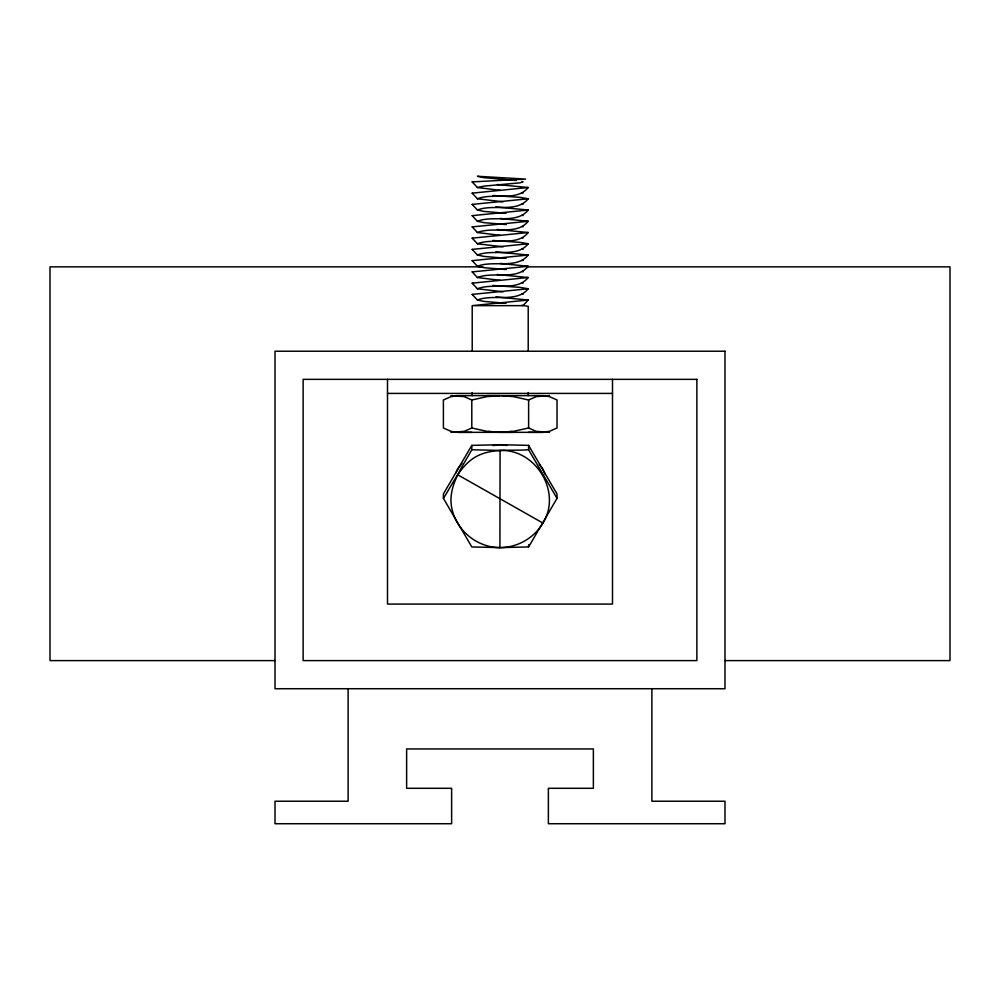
<?xml version="1.0" encoding="UTF-8"?>
<svg xmlns="http://www.w3.org/2000/svg" width="1000" height="1000" viewBox="0 0 1000 1000"><rect width="100%" height="100%" fill="white"/><g stroke="black" fill="none" stroke-linecap="round" stroke-linejoin="round"><path stroke-width="1.5" d="M500.075 450.438L499.925 547.625L528.612 546.938L557.025 498.35L557.025 493.975L528.612 445.375L500.775 444.7L471.8 445.375L443.4 493.975L443.4 498.35L471.8 546.938L499.925 547.625C478.35 547.55 458.5 532.362 452.638 511.625C445.85 488.65 461.35 468.663 471.8 449.75L471.8 445.375M455.938 472.887L457.6 468.988L461.912 463.375M557.025 498.35L528.612 449.75C510.863 451.15 491.85 447.738 475.575 456.887C459.913 466.175 452.912 483.675 443.4 498.35M542.825 523.337C534 537.925 517.85 547.275 500.775 547.625M528.212 187.525L472.212 193.15L477.413 198.775C493.225 192.425 516.675 202.062 528.212 187.525L497.312 184.525M528.212 198.775L472.212 204.4L477.413 210.025C493.225 203.675 516.675 213.312 528.212 198.775L520.013 197.362L492.962 195.487M528.212 210.025L472.212 215.65L477.413 221.275C493.225 214.925 516.675 224.562 528.212 210.025L495.863 206.925M528.212 221.275L472.212 226.9L477.413 232.525C493.225 226.175 516.675 235.812 528.212 221.275L500.213 218.463M528.212 232.525L472.212 238.15L477.413 243.775C493.225 237.425 516.675 247.062 528.212 232.525L497.312 229.525M528.212 243.775L472.212 249.4L477.413 255.025C493.225 248.675 516.675 258.312 528.212 243.775L520.013 242.362L492.962 240.487M528.212 255.025L472.212 260.65L477.413 266.275C493.225 259.925 516.675 269.562 528.212 255.025L495.863 251.925M528.212 266.275L472.212 271.9L477.413 277.525C493.225 271.175 516.675 280.812 528.212 266.275L500.213 263.463M528.212 277.525L472.212 283.15L477.413 288.775C493.225 282.425 516.675 292.062 528.212 277.525L497.312 274.525M528.212 288.775L472.212 294.4L477.413 300.025C493.225 293.675 516.675 303.312 528.212 288.775L520.013 287.362L492.962 285.487M528.212 300.025L472.212 305.65L523.013 305.65L528.212 300.025L495.863 296.925M516.337 180.487L484.087 177.675L477.413 176.275L525.612 179.088L472.212 181.9L477.413 187.525L484.087 186.112L519.963 182.838L523.013 181.9L522.238 181.425M500.775 395.65L513.4 396.613L528.612 400L536.237 396.613L549.475 395.637M499.65 432.325L487.025 431.362L471.8 427.975L464.188 431.362L450.95 432.337M450.95 395.637L464.188 396.613L471.8 400L487.025 396.613L499.925 395.65L487.463 395.637M549.475 432.337L536.237 431.362L528.612 427.975L513.4 431.362L500.5 432.325L512.962 432.337M452.3 396.425L457.45 395.637M548.125 431.562L542.975 432.337L457.6 432.337L451 431.362L443.4 427.975L443.4 400L451 396.613L457.6 395.637L542.825 395.637L549.412 396.613L557.025 400L557.025 427.975L549.412 431.362L542.825 432.337L528.612 432.325M493 445.588L499.925 444.7M500 432.337L488.462 431.475M500.775 432.325L511.987 431.475M482.812 266.85L50 266.85L50 660.6L275 660.6M526.562 266.85L950 266.85L950 660.6L725 660.6M523.875 305.65L528.212 306.325L528.212 350.988M387.5 393.413L612.5 393.413M457.6 432.337L471.8 432.337M499.65 450.438L471.8 449.75M500.213 190.338L477.413 187.525M503.162 201.825L477.413 198.775M506.112 213.3L484.087 211.425L477.413 210.025M506.112 224.55L484.087 222.675L477.413 221.275M500.213 235.338L477.413 232.525M503.162 246.825L477.413 243.775M506.112 258.3L484.087 256.425L477.413 255.025M506.112 269.55L484.087 267.675L477.413 266.275M500.213 280.338L477.413 277.525M503.162 291.825L477.413 288.775M506.112 303.3L484.087 301.425L477.413 300.025M500.5 450.438C536.188 449.3 562.025 492.45 542.975 523.088L457.6 474.725M500.775 444.7L506.863 445.5M472.212 181.9L473.162 182.362M472.212 193.15L473.162 193.612M472.212 204.4L473.162 204.862M472.212 215.65L473.162 216.112M472.212 226.9L473.162 227.362M472.212 238.15L473.162 238.612M472.212 249.4L473.162 249.862M472.212 260.65L473.162 261.112M472.212 271.9L473.162 272.362M472.212 283.15L473.162 283.612M472.212 294.4L473.162 294.862M522.238 192.675L523.013 193.15M522.238 203.925L523.013 204.4M522.238 215.175L523.013 215.65M522.238 226.425L523.013 226.9M522.238 237.675L523.013 238.15M522.238 248.925L523.013 249.4M522.238 260.175L523.013 260.65M522.238 271.425L523.013 271.9M522.238 282.675L523.013 283.15M522.238 293.925L523.013 294.4M522.238 305.175L523.013 305.65M539.375 464.5L542.825 468.988L545.037 474.188M651.875 688.725L651.875 801.225L725 801.225L725 823.725L548.375 823.725L548.375 788.3L593.375 788.3L593.375 748.962L406.625 748.962L406.625 788.3L451.625 788.3L451.625 823.725L275 823.725L275 801.225L348.125 801.225L348.125 688.725M612.5 379.35L612.5 604.075L387.5 604.075L387.5 379.35M528.612 400L528.612 427.975M528.612 445.375L528.612 449.75M528.612 544.75L528.612 546.938M528.212 392.562L528.212 395.65M472.212 306.325L472.212 350.988M472.212 392.562L472.212 395.65M471.8 400L471.8 427.975M725 351.225L275 351.225L275 688.725L725 688.725L725 351.225M696.875 379.35L303.125 379.35L303.125 660.6L696.875 660.6L696.875 379.35"/></g></svg>
